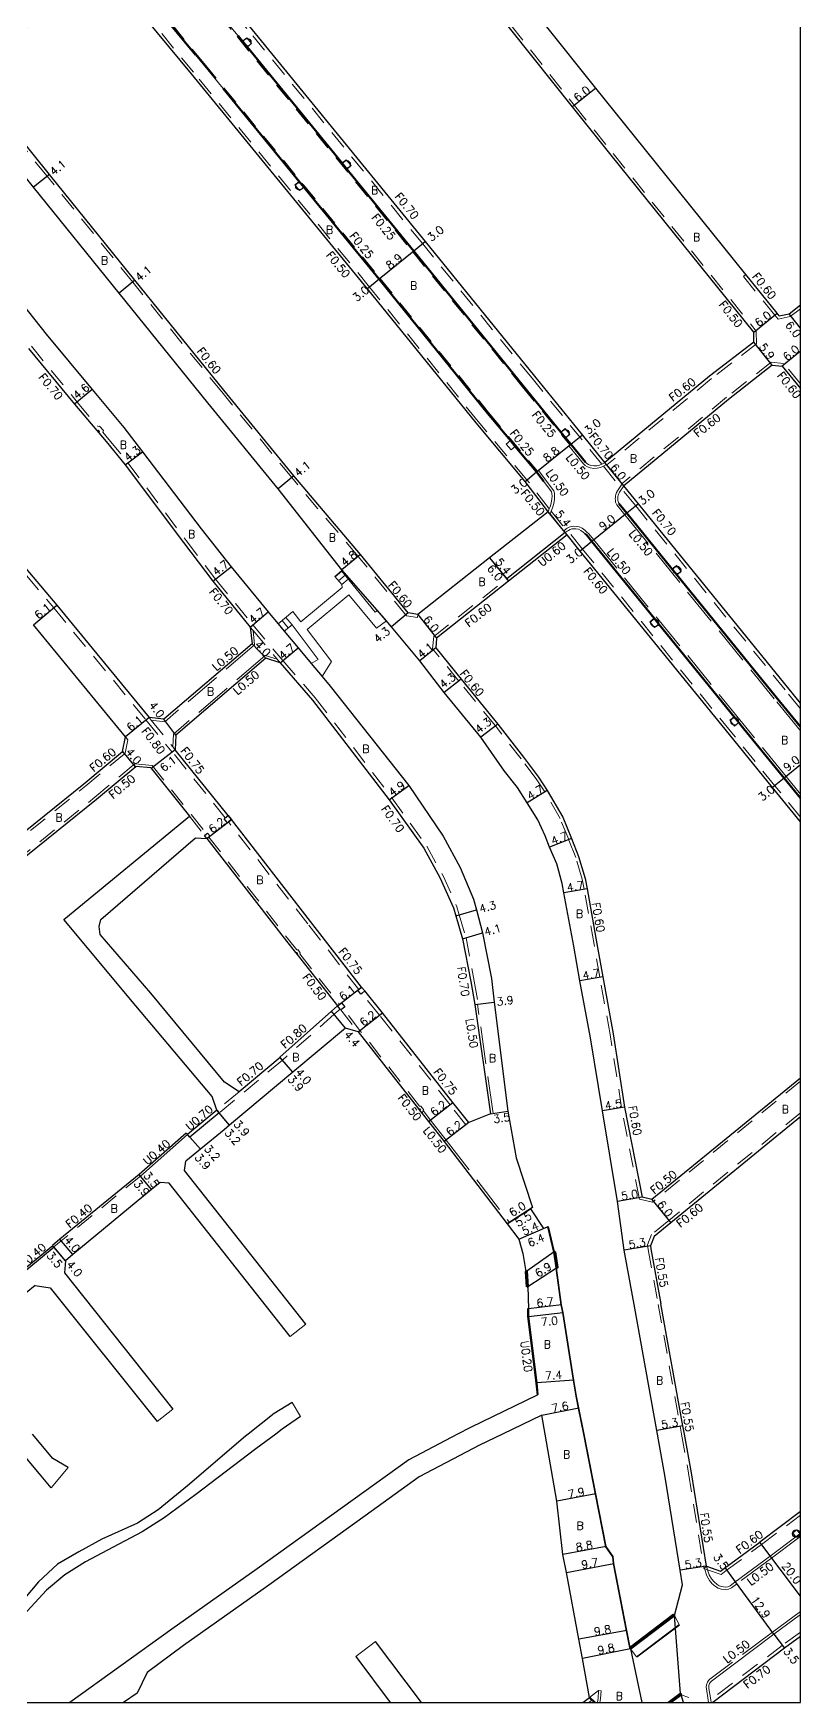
# Model space of a CAD drawing. Header units: metres. Extents: x -3200 to -2400, y -110400 to -109800.
# Drawn here: x -2553.4 to -2400, y -110400 to -110066.2 of the extents above; entities that cross this region are included whole.
import ezdxf

# ---------------------------------------------------------------- set-up
doc = ezdxf.new("R2010")
doc.units = ezdxf.units.M
doc.header["$LTSCALE"] = 2.5
doc.linetypes.add('22320', pattern=[2.5, 1.5, -1])
doc.linetypes.add('22330', pattern=[4, 3, -1])
doc.layers.get('0').update_dxf_attribs({"color": 150, "lineweight": 50})
for name, color, linetype, lineweight in [('2101000', 177, 'Continuous', 30), ('2102000', 191, 'Continuous', 30), ('2102001', 191, 'Continuous', 9), ('2203000', 5, 'Continuous', 50), ('2211000', 10, 'Continuous', 9), ('2211100', 8, 'Continuous', 15), ('2213000', 6, 'Continuous', 9), ('2227000', 3, 'Continuous', 50), ('2232000', 4, '22320', 9), ('2233000', 62, '22330', 9), ('2236000', 3, 'Continuous', 15), ('6132000', 1, '61320', 9), ('9201100', 215, 'Continuous', 30), ('9202200', 155, 'Continuous', 60), ('9203500', 155, 'Continuous', 30)]:
    doc.layers.add(name, color=color, linetype=linetype, lineweight=lineweight)
for name, color, linetype in [('2231000', 162, 'Continuous'), ('2235000', 7, 'Continuous'), ('2238000', 11, 'Continuous'), ('9201500', 222, 'Continuous'), ('9202100', 82, 'Continuous'), ('9301100', 77, 'Continuous'), ('999', 7, 'Continuous')]:
    doc.layers.add(name, color=color, linetype=linetype)
doc.styles.add('Dm_Anotation', font='txt.shx', dxfattribs={"bigfont": 'pscdm.shx'})
doc.linetypes.add('61320', pattern='A,0,[3,dmdr.shx,S=0.25,R=0,X=0,Y=0],1.5,[3,dmdr.shx,S=0.25,R=0,X=0,Y=0]', length=1.5)

# ---------------------------------------------------------------- blocks, each defined once
blk = doc.blocks.new('223800')
at = {"color": 0, "linetype": 'Continuous'}
blk.add_circle((0, 0), 0.75, dxfattribs=at)

msp = doc.modelspace()

# ---------------------------------------------------------------- linework, layer by layer
at = {"layer": '2101000'}
for points in [[(-2409.31, -110127.91), (-2409.35, -110125.91), (-2437.86, -110090.54), (-2445.58, -110080.88), (-2466.05, -110055.11), (-2473.44, -110046.29)], [(-2404.24, -110122.67), (-2404.68, -110122.14), (-2410.91, -110114.41), (-2433.21, -110086.74), (-2440.89, -110077.13), (-2461.61, -110051.22), (-2465.73, -110046.29)], [(-2450.43, -110161.82), (-2462.16, -110171.08), (-2476.5, -110182.39), (-2478.47, -110182.08), (-2487.98, -110170.41), (-2501.3, -110154.63), (-2515.3, -110137.49), (-2533.1, -110115.53), (-2550.21, -110094.37), (-2565.55, -110075.38), (-2565.3, -110073.4), (-2539.72, -110052.37)], [(-2521.78, -110074.25), (-2537.3, -110055.43), (-2539.72, -110052.37)], [(-2439.09, -110152), (-2443.61, -110146.44), (-2453.15, -110134.69), (-2475.01, -110107.82), (-2510.17, -110064.75)], [(-2603.86, -110070.29), (-2604.54, -110070.88), (-2623.03, -110086.75), (-2623.75, -110087.37), (-2624.04, -110090.16), (-2603.44, -110114.77), (-2582.1, -110140.43), (-2578.78, -110144.83), (-2572.39, -110152.32), (-2554.21, -110174.04), (-2548.72, -110180.55), (-2530.29, -110202.97)], [(-2450.43, -110161.82), (-2450.81, -110161.36), (-2455.09, -110155.77), (-2464.85, -110144.07), (-2486.57, -110117.23), (-2521.78, -110074.25)], [(-2433.11, -110321.09), (-2435.23, -110309.53), (-2436.61, -110299.78), (-2439.61, -110281.67), (-2442, -110267.06), (-2444.14, -110255.65), (-2445.31, -110248.7), (-2447.3, -110238.06), (-2447.67, -110236.16), (-2448.72, -110232.28), (-2450.16, -110228.89), (-2451.04, -110226.67), (-2452.53, -110223.48), (-2454.64, -110220.04), (-2456.62, -110216.96), (-2459.2, -110213.69), (-2463.93, -110206.93), (-2471.23, -110197.99), (-2476.14, -110191.65), (-2481.77, -110184.84), (-2482.54, -110183.96), (-2484.68, -110181.5), (-2491.7, -110173.45), (-2504.45, -110157.24), (-2518.52, -110140.03), (-2536.27, -110118.13), (-2553.4, -110096.94), (-2564.3, -110083.45)], [(-2562.05, -110112.28), (-2550.87, -110126.35), (-2541.66, -110137.41), (-2535.34, -110145), (-2531.63, -110149.86), (-2519.88, -110165.24), (-2513.84, -110172.82), (-2506.44, -110181.88), (-2506.24, -110182.11), (-2504.46, -110184.24), (-2503.23, -110185.72), (-2500.45, -110189.05), (-2497.83, -110192.18), (-2495.67, -110194.77), (-2494.07, -110196.69), (-2478.32, -110216.56), (-2471.48, -110226.73), (-2468.08, -110232.96), (-2465.42, -110239.34), (-2464.76, -110241.47), (-2463.62, -110246.07), (-2461.82, -110255.19), (-2461.24, -110259.89), (-2458.5, -110281.73), (-2456.83, -110291.03), (-2453.57, -110301), (-2453.99, -110301.27), (-2451.38, -110305.19), (-2450.6, -110304.86), (-2450.46, -110304.8), (-2449.27, -110309.88), (-2448.76, -110313.02)], [(-2404.24, -110122.67), (-2402.28, -110122.26), (-2400, -110120.47)], [(-2409.31, -110127.91), (-2418.16, -110134.73), (-2439.09, -110152)], [(-2554.37, -110129.19), (-2545.2, -110140.35), (-2540.75, -110145.59), (-2540.34, -110146.07), (-2538.86, -110147.81), (-2535.05, -110152.47), (-2523.43, -110168.01), (-2517.52, -110175.75), (-2510.04, -110184.89), (-2509.69, -110188.27), (-2527.31, -110203.31), (-2530.29, -110202.97)], [(-2405.67, -110132.55), (-2414.39, -110139.39), (-2435.31, -110156.66)], [(-2405.67, -110132.55), (-2403.68, -110132.74), (-2400, -110137.17)], [(-2400, -110200.11), (-2402.53, -110197.01), (-2432.4, -110160.23), (-2435.31, -110156.66)], [(-2447.03, -110166.01), (-2458.74, -110175.26), (-2458.36, -110175.72), (-2472.77, -110187.09), (-2472.94, -110189.08)], [(-2400, -110223.87), (-2405.59, -110217.01), (-2414.21, -110206.41), (-2444.05, -110169.69), (-2446.65, -110166.48), (-2447.03, -110166.01)], [(-2641.08, -110297.11), (-2628.54, -110286.79), (-2626.64, -110285.23), (-2621.7, -110281.18), (-2611.3, -110272.65), (-2605.56, -110267.83), (-2600.38, -110263.48), (-2596.45, -110260.19), (-2573.76, -110241.53), (-2559.22, -110229.07), (-2543.34, -110216.22), (-2535.61, -110209.79), (-2534.99, -110206.85), (-2553.42, -110184.44)], [(-2504.06, -110192.06), (-2506.91, -110191.15), (-2524.91, -110206.53), (-2525.05, -110209.42)], [(-2472.94, -110189.08), (-2467.84, -110195.35), (-2460.54, -110204.29), (-2455.4, -110210.92), (-2452.36, -110214.92), (-2450.65, -110217.56), (-2447.52, -110222.92), (-2445.79, -110227.17), (-2444.36, -110230.78), (-2443.05, -110235.16), (-2442.68, -110237.23), (-2440.69, -110248.24), (-2439.52, -110254.82), (-2437.47, -110266.27), (-2435.18, -110280.92), (-2431.68, -110298.94)], [(-2504.06, -110192.06), (-2497.57, -110199.52), (-2482.27, -110219.47), (-2475.31, -110229.1), (-2472.11, -110234.97), (-2469.36, -110241.07), (-2468.9, -110242.64), (-2467.56, -110247.22), (-2465.94, -110255.81), (-2465.11, -110260.38), (-2461.97, -110282.25)], [(-2466.32, -110284.01), (-2469.5, -110279.97), (-2483.62, -110262.03), (-2487.14, -110257.68), (-2487.77, -110256.91), (-2497.97, -110243.78), (-2513.82, -110223.4), (-2514.44, -110222.61), (-2525.05, -110209.42)], [(-2597.81, -110266.55), (-2593.86, -110263.24), (-2571.18, -110244.58), (-2556.66, -110232.15), (-2540.81, -110219.32), (-2532.93, -110212.76)], [(-2529.95, -110213.06), (-2532.93, -110212.76)], [(-2529.95, -110213.06), (-2522.19, -110222.75)], [(-2518.72, -110227.21), (-2502.78, -110247.7), (-2500.99, -110249.97), (-2500.69, -110250.36), (-2492.57, -110260.68)], [(-2492.57, -110260.68), (-2493.8, -110261.74), (-2504.14, -110270.9), (-2504.08, -110270.98), (-2512.29, -110277.84)], [(-2488.49, -110265.86), (-2490.98, -110265.11), (-2501.53, -110273.93), (-2514.17, -110284.5), (-2515.29, -110285.43), (-2520.02, -110289.33), (-2522.9, -110291.72)], [(-2488.49, -110265.86), (-2476.41, -110281.22), (-2476.04, -110281.69), (-2475.67, -110282.16), (-2474.37, -110283.81), (-2471.23, -110287.8), (-2458.63, -110304.22), (-2456.35, -110307.29), (-2455.52, -110310.21), (-2454.92, -110313.75), (-2454.72, -110313.74), (-2454.52, -110316.81), (-2454.42, -110321.22), (-2454.42, -110322.78), (-2452.7, -110336.07), (-2452.49, -110338.39)], [(-2400, -110275.09), (-2429.72, -110299.37), (-2431.68, -110298.94)], [(-2516.71, -110281.54), (-2516.25, -110282.07), (-2522.12, -110286.92), (-2522.58, -110286.39), (-2532.01, -110294.7), (-2532.27, -110294.39), (-2548.11, -110307.34), (-2549.59, -110308.56), (-2549.52, -110308.63), (-2549.33, -110308.86), (-2549.27, -110308.94), (-2557.07, -110315.38), (-2557.32, -110315.07), (-2557.38, -110314.99)], [(-2461.97, -110282.25), (-2466.32, -110284.01)], [(-2400, -110282.84), (-2425.93, -110304.02), (-2429.27, -110306.78), (-2430.01, -110308.63)], [(-2528.09, -110296), (-2529.78, -110297.4), (-2545.54, -110310.4), (-2547.01, -110311.62)], [(-2430.01, -110308.63), (-2429.9, -110309.26), (-2427.9, -110320.25)], [(-2443.27, -110346.29), (-2444.29, -110341.06), (-2444.76, -110338.71), (-2445.32, -110335.48), (-2447.47, -110321.97), (-2447.77, -110320.44), (-2448.76, -110313.02)], [(-2553.05, -110316.6), (-2554.84, -110318.08), (-2559.83, -110322.2), (-2566.36, -110327.59)], [(-2428.6, -110346.29), (-2428.73, -110345.56), (-2433.11, -110321.09)], [(-2423.21, -110346.29), (-2423.51, -110344.62), (-2427.9, -110320.25)], [(-2451.08, -110346.29), (-2451.75, -110342.52)], [(-2442.19, -110399), (-2443.61, -110391.16), (-2444.35, -110387.34), (-2446.82, -110373.98), (-2447.53, -110370.37), (-2448.7, -110359.7), (-2451.08, -110346.29)], [(-2434.01, -110389.22), (-2434.06, -110388.95), (-2434.71, -110385.59), (-2437.29, -110372.15), (-2437.47, -110370.79), (-2438.87, -110368.8), (-2440.93, -110358.26), (-2443.27, -110346.29)], [(-2425.22, -110382.6), (-2423.58, -110376.42), (-2424.04, -110373.54), (-2427.04, -110354.93), (-2428.6, -110346.29)], [(-2418.81, -110372.7), (-2421.82, -110354.03), (-2423.21, -110346.29)], [(-2400, -110361.77), (-2408.15, -110367.92)], [(-2418.81, -110372.7), (-2415.98, -110373.7), (-2415.18, -110373.09), (-2408.15, -110367.92)], [(-2400, -110386.75), (-2403.21, -110389.11), (-2417.54, -110400)], [(-2426.39, -110400), (-2423.96, -110398.18)], [(-2423.41, -110400), (-2423.88, -110398.43), (-2423.96, -110398.18)], [(-2443.49, -110400), (-2442.19, -110399)]]:
    msp.add_lwpolyline(points, dxfattribs=at)
at = {"layer": '2102000'}
for points in [[(-2516.71, -110281.54), (-2517.68, -110278.81), (-2532.96, -110260.68), (-2547.3, -110243.37), (-2522.19, -110222.75)], [(-2512.29, -110277.84), (-2515.19, -110275.91), (-2529.92, -110258.09), (-2540.07, -110246.41), (-2540.28, -110244.77), (-2539.9, -110243.4), (-2521.01, -110227.03), (-2518.72, -110227.21)], [(-2498.94, -110324.3), (-2523.19, -110293.59), (-2522.9, -110291.72)], [(-2502.08, -110326.78), (-2526.29, -110296.12), (-2528.09, -110296)], [(-2547.01, -110311.62), (-2547.22, -110314.06), (-2525.56, -110341.29)], [(-2553.05, -110316.6), (-2550.09, -110317.06), (-2528.68, -110343.79)], [(-2452.49, -110338.39), (-2452.68, -110338.48), (-2466.02, -110344.95), (-2468.56, -110346.29)], [(-2501.65, -110339.99), (-2505.27, -110342.19), (-2510.43, -110346.29)], [(-2499.97, -110342.75), (-2503.63, -110345.33), (-2504.94, -110346.29)], [(-2451.75, -110342.52), (-2459.57, -110346.29)], [(-2504.94, -110346.29), (-2508.93, -110349.22), (-2520.92, -110358.37), (-2527.27, -110363.07), (-2531.69, -110365.86), (-2538.57, -110369.5), (-2543.02, -110371.86), (-2547.1, -110374.44), (-2550.81, -110377.54), (-2556.18, -110383.39), (-2564.18, -110394.52), (-2567.88, -110400)], [(-2510.43, -110346.29), (-2510.99, -110346.73), (-2522.58, -110356.65), (-2528.44, -110361.44), (-2532.63, -110364.09), (-2539.75, -110367.3), (-2544.33, -110369.82), (-2548.59, -110372.34), (-2552.41, -110375.87), (-2557.68, -110382.08), (-2562.18, -110388.83)], [(-2549.88, -110357.03), (-2552.17, -110354.26), (-2557.95, -110347.35), (-2558.85, -110346.29)], [(-2546.48, -110352.97), (-2549.54, -110351.16), (-2553.62, -110346.29)], [(-2468.56, -110346.29), (-2478.35, -110351.44), (-2489.49, -110359.45), (-2508.64, -110373.26), (-2525.75, -110385.31), (-2546.14, -110400)], [(-2459.57, -110346.29), (-2464.22, -110348.52), (-2476.24, -110354.85), (-2487.09, -110362.65), (-2506.31, -110376.52), (-2523.41, -110388.56), (-2530.68, -110393.96), (-2532.66, -110398.08), (-2535.41, -110400)], [(-2434.01, -110389.22), (-2425.22, -110382.6)], [(-2475.8, -110400), (-2484.96, -110387.76)], [(-2488.96, -110390.75), (-2482.04, -110400)]]:
    msp.add_lwpolyline(points, dxfattribs=at)
at = {"layer": '2102001'}
for points in [[(-2502.08, -110326.78), (-2498.94, -110324.3)], [(-2528.68, -110343.79), (-2525.56, -110341.29)], [(-2499.97, -110342.75), (-2501.65, -110339.99)], [(-2549.88, -110357.03), (-2546.48, -110352.97)], [(-2488.96, -110390.75), (-2484.96, -110387.76)]]:
    msp.add_lwpolyline(points, dxfattribs=at)
at = {"layer": '2203000'}
for points in [[(-2448.76, -110313.02), (-2449.27, -110309.88), (-2449.07, -110309.85), (-2448.56, -110312.99)], [(-2454.72, -110316.83), (-2454.92, -110313.75), (-2454.72, -110313.74), (-2454.52, -110316.81)], [(-2434.01, -110389.22), (-2425.22, -110382.6), (-2425.37, -110382.4), (-2434.06, -110388.95)]]:
    msp.add_lwpolyline(points, close=True, dxfattribs=at)
msp.add_lwpolyline([(-2426.39, -110400), (-2423.96, -110398.18), (-2423.88, -110398.43), (-2425.97, -110400)], dxfattribs=at)
at = {"layer": '2211000'}
msp.add_lwpolyline([(-2501.51, -110181.8), (-2499.91, -110183.83), (-2491.64, -110176.96), (-2491.76, -110176.38), (-2493.1, -110174.78), (-2491.79, -110173.66), (-2485.03, -110181.92), (-2484.6, -110181.59), (-2482.82, -110183.63), (-2484.81, -110185.15), (-2490.35, -110178.46), (-2498.66, -110185.37), (-2493.8, -110191.77), (-2495.67, -110194.77), (-2497.83, -110192.18), (-2496.49, -110191.39), (-2501.69, -110184.44), (-2503.23, -110185.72), (-2504.46, -110184.24)], close=True, dxfattribs=at)
at = {"layer": '2211100'}
for points in [[(-2493.04, -110174.86), (-2491.72, -110173.75)], [(-2492.39, -110175.63), (-2491.09, -110174.52)], [(-2491.76, -110176.4), (-2490.46, -110175.29)], [(-2503.23, -110185.72), (-2504.46, -110184.24)], [(-2502.46, -110185.08), (-2503.69, -110183.6)], [(-2501.69, -110184.44), (-2502.92, -110182.97)]]:
    msp.add_lwpolyline(points, dxfattribs=at)
at = {"layer": '2213000'}
for points in [[(-2512.49, -110066.65), (-2527.85, -110048.19), (-2528.09, -110047.9), (-2529.21, -110046.51)], [(-2515.49, -110077.2), (-2519.46, -110072.35), (-2521.02, -110070.46)], [(-2439.09, -110152), (-2439.58, -110152.26), (-2439.73, -110152.32), (-2440.16, -110152.5), (-2440.7, -110152.64), (-2441.31, -110152.66), (-2441.93, -110152.56), (-2442.39, -110152.39), (-2442.74, -110152.18), (-2443.02, -110151.91)], [(-2450.43, -110161.82), (-2450.23, -110161.28), (-2450.07, -110160.87), (-2449.84, -110160.09), (-2449.71, -110159.26), (-2449.68, -110158.72), (-2449.72, -110158.2), (-2449.79, -110157.86), (-2451.35, -110155.77)], [(-2436.32, -110160.16), (-2436.41, -110159.97), (-2436.47, -110159.8), (-2436.52, -110159.49), (-2436.53, -110159.24), (-2436.52, -110158.98), (-2436.49, -110158.76), (-2436.43, -110158.5), (-2436.32, -110158.18), (-2436.17, -110157.9), (-2435.93, -110157.52), (-2435.73, -110157.24), (-2435.31, -110156.66)], [(-2443.05, -110166.26), (-2443.44, -110165.9), (-2443.93, -110165.58), (-2444.41, -110165.35), (-2444.91, -110165.26), (-2445.39, -110165.23), (-2445.72, -110165.27), (-2446.08, -110165.4), (-2446.41, -110165.56), (-2446.54, -110165.66), (-2446.63, -110165.72), (-2447.03, -110166.01)], [(-2400, -110366.15), (-2400.14, -110366.26), (-2400.94, -110366.86), (-2406.08, -110370.74), (-2413.09, -110375.9), (-2414.03, -110376.62), (-2414.52, -110376.85), (-2415.02, -110376.9), (-2415.71, -110376.8), (-2416.22, -110376.62), (-2416.67, -110376.36), (-2417.26, -110375.87), (-2417.76, -110375.27), (-2418.25, -110374.42), (-2418.57, -110373.46), (-2418.81, -110372.7)], [(-2425.22, -110382.6), (-2424.28, -110384.4), (-2432.8, -110390.82), (-2434.01, -110389.22)], [(-2400, -110382.41), (-2405.29, -110386.3), (-2417.27, -110395.29), (-2417.79, -110395.68), (-2417.99, -110395.88), (-2418.16, -110396.16), (-2418.3, -110396.58), (-2418.34, -110396.91), (-2418.31, -110397.21), (-2417.95, -110399.43), (-2417.86, -110400)], [(-2440.66, -110400), (-2440.62, -110399.9), (-2440.53, -110399.54), (-2440.48, -110399.15), (-2440.38, -110397.6), (-2442.19, -110399)]]:
    msp.add_lwpolyline(points, dxfattribs=at)
at = {"layer": '2227000'}
for points in [[(-2521.02, -110070.46), (-2528.17, -110061.79)], [(-2443.02, -110151.91), (-2445.94, -110148.33), (-2446.97, -110147.06), (-2447.91, -110145.89), (-2455.43, -110136.63), (-2477.34, -110109.72), (-2490.74, -110093.3), (-2491.69, -110092.14), (-2510.66, -110068.89), (-2511.61, -110067.73), (-2512.49, -110066.65)], [(-2451.35, -110155.77), (-2452.77, -110153.88), (-2457.03, -110148.76), (-2457.99, -110147.61), (-2462.56, -110142.13), (-2484.24, -110115.34), (-2499.32, -110096.93), (-2500.27, -110095.77), (-2515.49, -110077.2)], [(-2400, -110204.86), (-2404.83, -110198.94), (-2424.71, -110174.46), (-2425.66, -110173.29), (-2434.73, -110162.12), (-2436.32, -110160.16)], [(-2400, -110219.11), (-2403.26, -110215.11), (-2411.91, -110204.49), (-2412.32, -110203.99), (-2413.26, -110202.83), (-2428.32, -110184.29), (-2429.27, -110183.12), (-2441.72, -110167.79), (-2442.74, -110166.53), (-2443.05, -110166.26)]]:
    msp.add_lwpolyline(points, dxfattribs=at)
at = {"layer": '2231000'}
for points in [[(-2446.65, -110166.48), (-2458.36, -110175.72)], [(-2516.71, -110281.54), (-2522.58, -110286.39)], [(-2522.58, -110286.39), (-2522.84, -110286.09), (-2532.27, -110294.39)], [(-2549.52, -110308.63), (-2557.32, -110315.07)], [(-2454.42, -110321.22), (-2454.62, -110321.22), (-2454.62, -110322.8), (-2452.9, -110336.09), (-2452.68, -110338.48)]]:
    msp.add_lwpolyline(points, dxfattribs=at)
at = {"layer": '2232000'}
for points in [[(-2528.09, -110047.9), (-2528.28, -110048.06), (-2512.69, -110066.81), (-2477.53, -110109.88), (-2455.63, -110136.79), (-2446.13, -110148.48)], [(-2439.73, -110152.32), (-2453.69, -110135.13), (-2475.55, -110108.27), (-2510.71, -110065.19), (-2526.43, -110046.29)], [(-2472.78, -110046.29), (-2465.66, -110054.79), (-2445.19, -110080.57), (-2437.47, -110090.22), (-2408.85, -110125.73), (-2408.8, -110128.27), (-2417.79, -110135.2), (-2438.71, -110152.46)], [(-2476.5, -110182.39), (-2476.59, -110182.98), (-2478.79, -110182.63), (-2488.45, -110170.79), (-2501.76, -110155.01), (-2515.76, -110137.87), (-2533.56, -110115.91), (-2550.68, -110094.74), (-2566.18, -110075.56), (-2565.87, -110073.09), (-2540.1, -110051.91)], [(-2521.39, -110073.93), (-2536.92, -110055.11), (-2539.32, -110052.06)], [(-2519.26, -110072.19), (-2534.78, -110053.37)], [(-2450.23, -110161.28), (-2450.42, -110161.05), (-2454.7, -110155.45), (-2464.47, -110143.76), (-2486.18, -110116.91), (-2521.39, -110073.93)], [(-2519.26, -110072.19), (-2484.05, -110115.18), (-2462.37, -110141.97), (-2452.57, -110153.72), (-2452.77, -110153.88)], [(-2624.65, -110090.67), (-2604.05, -110115.29), (-2582.73, -110140.93), (-2579.41, -110145.33), (-2573, -110152.84), (-2554.82, -110174.56), (-2549.34, -110181.07), (-2530.91, -110203.47)], [(-2410.91, -110114.41), (-2411.38, -110114.78), (-2405.14, -110122.52), (-2404.47, -110123.33), (-2402.02, -110122.82), (-2400, -110121.24)], [(-2553.82, -110128.75), (-2544.66, -110139.91), (-2540.5, -110144.81), (-2540.17, -110144.73), (-2539.41, -110145.62), (-2539.53, -110145.94), (-2538.33, -110147.36), (-2534.5, -110152.04), (-2522.87, -110167.59), (-2516.97, -110175.32), (-2509.5, -110184.44), (-2503.52, -110191.61), (-2497.03, -110199.08), (-2481.71, -110219.05), (-2474.72, -110228.73), (-2471.48, -110234.66), (-2468.7, -110240.83), (-2468.23, -110242.44), (-2466.88, -110247.06), (-2465.25, -110255.69), (-2464.41, -110260.29), (-2464.61, -110260.31), (-2465.11, -110260.38)], [(-2400, -110136.23), (-2403.37, -110132.17), (-2405.85, -110131.93), (-2414.77, -110138.93), (-2435.68, -110156.19)], [(-2540.34, -110146.07), (-2540.21, -110145.76), (-2540.42, -110145.51), (-2540.75, -110145.59)], [(-2445.94, -110148.33), (-2446.13, -110148.48)], [(-2439.09, -110152), (-2439.58, -110152.26), (-2439.73, -110152.32)], [(-2439.4, -110152.73), (-2436.06, -110156.84)], [(-2439.09, -110152), (-2438.77, -110152.39), (-2438.71, -110152.46), (-2435.68, -110156.19), (-2435.63, -110156.25), (-2435.31, -110156.66)], [(-2435.73, -110157.24), (-2435.31, -110156.66)], [(-2400, -110201.22), (-2403.07, -110197.45), (-2432.95, -110160.67), (-2435.73, -110157.24)], [(-2450.43, -110161.82), (-2450.23, -110161.28)], [(-2450.07, -110162.27), (-2447.34, -110165.63)], [(-2449.86, -110161.73), (-2446.94, -110165.33)], [(-2446.54, -110165.66), (-2446.63, -110165.72), (-2447.03, -110166.01)], [(-2400, -110222.91), (-2405.12, -110216.63), (-2413.75, -110206.04), (-2443.58, -110169.31), (-2446.54, -110165.66)], [(-2400, -110275.74), (-2429.59, -110299.91), (-2432.22, -110299.34), (-2432.27, -110299.05), (-2435.77, -110281.03), (-2438.06, -110266.37), (-2440.11, -110254.93), (-2441.28, -110248.35), (-2443.27, -110237.34), (-2443.63, -110235.3), (-2444.93, -110230.97), (-2446.35, -110227.39), (-2448.06, -110223.19), (-2451.15, -110217.88), (-2452.85, -110215.27), (-2455.88, -110211.28), (-2461.01, -110204.66), (-2468.3, -110195.72), (-2473.56, -110189.27), (-2473.35, -110186.78), (-2458.74, -110175.26)], [(-2510.04, -110184.89), (-2509.47, -110185.57), (-2504.65, -110191.35), (-2504.06, -110192.06)], [(-2530.91, -110203.47), (-2525.68, -110209.92)], [(-2530.29, -110202.97), (-2529.84, -110203.52), (-2525.52, -110208.84), (-2525.05, -110209.42)], [(-2682.76, -110332.39), (-2682.26, -110331.98), (-2667.96, -110320.32), (-2662.38, -110315.59), (-2650.13, -110305.33), (-2643.97, -110300.27), (-2628.16, -110287.26), (-2626.26, -110285.69), (-2621.32, -110281.64), (-2610.92, -110273.11), (-2605.17, -110268.29), (-2599.99, -110263.94), (-2596.07, -110260.65), (-2573.38, -110241.99), (-2558.84, -110229.54), (-2542.96, -110216.68), (-2535.07, -110210.12), (-2534.51, -110207.45)], [(-2534.99, -110206.85), (-2534.51, -110207.45)], [(-2525.68, -110209.92), (-2525.64, -110209.88), (-2525.05, -110209.42)], [(-2515.03, -110223.07), (-2525.64, -110209.88)], [(-2598.13, -110266.16), (-2594.18, -110262.85), (-2571.5, -110244.2), (-2556.98, -110231.76), (-2541.13, -110218.94), (-2533.37, -110212.48), (-2533.09, -110212.24)], [(-2529.69, -110212.59), (-2533.09, -110212.24)], [(-2529.69, -110212.59), (-2521.79, -110222.44), (-2518.82, -110226.27)], [(-2522.19, -110222.75), (-2519.21, -110226.58)], [(-2488.36, -110257.38), (-2498.56, -110244.24), (-2514.42, -110223.86)], [(-2518.32, -110226.9), (-2502.39, -110247.39), (-2500.75, -110249.48), (-2500.49, -110249.48), (-2500.03, -110250.07), (-2500.11, -110250.28), (-2492.17, -110260.37)], [(-2500.99, -110249.97), (-2500.73, -110249.98), (-2500.6, -110250.15), (-2500.69, -110250.36)], [(-2466.92, -110284.47), (-2470.09, -110280.44), (-2484.2, -110262.5), (-2487.73, -110258.16)], [(-2492.07, -110261.31), (-2493.28, -110262.34), (-2503.62, -110271.51)], [(-2491.95, -110261.47), (-2488.49, -110265.86)], [(-2475.67, -110282.16), (-2475.48, -110281.6), (-2475.4, -110281.37), (-2475.91, -110280.72), (-2476.17, -110280.72), (-2488.1, -110265.55), (-2491.56, -110261.16)], [(-2503.62, -110271.51), (-2516.25, -110282.07)], [(-2504.08, -110270.98), (-2503.62, -110271.51)], [(-2512.29, -110277.84), (-2516.71, -110281.54)], [(-2476.41, -110281.22), (-2476.15, -110281.22), (-2475.96, -110281.47), (-2476.04, -110281.69)], [(-2466.92, -110284.47), (-2466.32, -110284.01)], [(-2400, -110282.06), (-2426.31, -110303.56), (-2429.77, -110306.41), (-2430.59, -110308.48), (-2430.44, -110309.35), (-2428.44, -110320.35), (-2424.05, -110344.72), (-2423.77, -110346.29)], [(-2532.01, -110294.7), (-2547.86, -110307.65), (-2549.33, -110308.86)], [(-2423.77, -110346.29), (-2422.36, -110354.12), (-2419.29, -110373.17)], [(-2418.81, -110372.7), (-2419.29, -110373.17), (-2415.88, -110374.37), (-2414.83, -110373.57), (-2407.79, -110368.4), (-2400, -110362.52)], [(-2400, -110385.88), (-2403.63, -110388.55), (-2417.95, -110399.43)], [(-2442.34, -110400), (-2441.76, -110399.55)], [(-2442.19, -110399), (-2441.76, -110399.55)], [(-2417.95, -110399.43), (-2417.86, -110400)]]:
    msp.add_lwpolyline(points, dxfattribs=at)
at = {"layer": '2233000'}
for points in [[(-2446.13, -110148.48), (-2446.32, -110148.64), (-2443.39, -110152.25), (-2443.05, -110152.58), (-2442.61, -110152.85), (-2442.05, -110153.05), (-2441.34, -110153.16), (-2440.63, -110153.14), (-2440, -110152.98), (-2439.4, -110152.73), (-2438.77, -110152.39)], [(-2450.07, -110162.27), (-2449.86, -110161.73), (-2449.6, -110161.03), (-2449.35, -110160.2), (-2449.21, -110159.31), (-2449.18, -110158.72), (-2449.22, -110158.13), (-2449.32, -110157.65), (-2452.38, -110153.56), (-2452.57, -110153.72)], [(-2400, -110205.66), (-2405.22, -110199.25), (-2435.12, -110162.43), (-2436.75, -110160.43), (-2436.87, -110160.16), (-2436.96, -110159.93), (-2437.02, -110159.54), (-2437.03, -110159.23), (-2437.01, -110158.93), (-2436.98, -110158.67), (-2436.91, -110158.37), (-2436.77, -110157.97), (-2436.6, -110157.65), (-2436.34, -110157.24), (-2436.06, -110156.84), (-2435.63, -110156.25)], [(-2450.43, -110161.82), (-2450.07, -110162.27)], [(-2400, -110218.32), (-2402.87, -110214.8), (-2411.52, -110204.18), (-2441.33, -110167.48), (-2442.38, -110166.19), (-2442.71, -110165.89), (-2443.13, -110165.51), (-2443.68, -110165.15), (-2444.26, -110164.88), (-2444.85, -110164.76), (-2445.4, -110164.73), (-2445.83, -110164.78), (-2446.28, -110164.94), (-2446.67, -110165.13), (-2446.84, -110165.26), (-2446.94, -110165.33), (-2447.34, -110165.63), (-2447.03, -110166.01)], [(-2509.47, -110185.57), (-2509.17, -110188.48), (-2527.15, -110203.84), (-2529.84, -110203.52)], [(-2504.65, -110191.35), (-2507.03, -110190.59), (-2525.4, -110206.29), (-2525.52, -110208.84)], [(-2461.97, -110282.25), (-2461.47, -110282.18), (-2464.61, -110260.31)], [(-2475.48, -110281.6), (-2473.98, -110283.5), (-2470.84, -110287.49), (-2458.21, -110303.95), (-2458.63, -110304.22)], [(-2400, -110366.78), (-2400.64, -110367.26), (-2405.78, -110371.14), (-2412.79, -110376.3), (-2413.77, -110377.04), (-2414.38, -110377.34), (-2415.03, -110377.41), (-2415.83, -110377.29), (-2416.43, -110377.08), (-2416.96, -110376.77), (-2417.62, -110376.23), (-2418.18, -110375.56), (-2418.71, -110374.62), (-2419.17, -110373.21)], [(-2400, -110381.78), (-2405.59, -110385.9), (-2417.57, -110394.89), (-2418.11, -110395.3), (-2418.38, -110395.56), (-2418.61, -110395.94), (-2418.79, -110396.47), (-2418.84, -110396.9), (-2418.81, -110397.27), (-2418.44, -110399.51), (-2418.36, -110400)], [(-2440.38, -110397.6), (-2439.88, -110397.63)], [(-2440.13, -110400), (-2440.03, -110399.63), (-2439.98, -110399.2), (-2439.88, -110397.63)]]:
    msp.add_lwpolyline(points, dxfattribs=at)
at = {"layer": '2235000'}
for points in [[(-2513.82, -110223.4), (-2514.42, -110223.86), (-2514.61, -110224.02), (-2515.23, -110223.23), (-2515.03, -110223.07), (-2514.44, -110222.61)], [(-2519.21, -110226.58), (-2518.82, -110226.27), (-2518.58, -110226.09), (-2518.09, -110226.72), (-2518.32, -110226.9), (-2518.72, -110227.21)], [(-2487.14, -110257.68), (-2487.73, -110258.16), (-2487.92, -110258.31), (-2488.55, -110257.54), (-2488.36, -110257.38), (-2487.77, -110256.91)], [(-2491.16, -110260.85), (-2491.56, -110261.16), (-2491.95, -110261.47), (-2492.07, -110261.31), (-2492.57, -110260.68), (-2492.17, -110260.37), (-2491.78, -110260.06)]]:
    msp.add_lwpolyline(points, close=True, dxfattribs=at)
at = {"layer": '2236000'}
for points in [[(-2511.61, -110067.73), (-2510.76, -110067.04), (-2509.81, -110068.2), (-2510.66, -110068.89)], [(-2491.69, -110092.14), (-2490.84, -110091.44), (-2489.89, -110092.6), (-2490.74, -110093.3)], [(-2499.32, -110096.93), (-2500.17, -110097.62), (-2501.12, -110096.46), (-2500.27, -110095.77)], [(-2457.03, -110148.76), (-2457.88, -110149.47), (-2458.84, -110148.31), (-2457.99, -110147.61)], [(-2447.91, -110145.89), (-2447.06, -110145.2), (-2446.11, -110146.36), (-2446.97, -110147.06)], [(-2425.66, -110173.29), (-2424.8, -110172.6), (-2423.86, -110173.76), (-2424.71, -110174.46)], [(-2428.32, -110184.29), (-2429.18, -110184.98), (-2430.12, -110183.82), (-2429.27, -110183.12)], [(-2412.32, -110203.99), (-2413.17, -110204.69), (-2414.12, -110203.52), (-2413.26, -110202.83)], [(-2400.94, -110366.86), (-2401.54, -110366.06), (-2400.74, -110365.46), (-2400.14, -110366.26)]]:
    msp.add_lwpolyline(points, close=True, dxfattribs=at)
at = {"layer": '6132000'}
for points in [[(-2449.4, -110309.98), (-2449.41, -110309.91), (-2450.6, -110304.86)], [(-2443.42, -110346.29), (-2444.43, -110341.09), (-2444.91, -110338.74), (-2445.47, -110335.5), (-2447.61, -110322), (-2447.92, -110320.46), (-2448.89, -110313.11)], [(-2434.15, -110389.25), (-2434.21, -110388.97), (-2434.85, -110385.62), (-2437.44, -110372.17), (-2437.62, -110370.84), (-2439.01, -110368.87), (-2441.08, -110358.29), (-2443.42, -110346.29)], [(-2424.2, -110384.53), (-2432.72, -110390.94)], [(-2423.88, -110398.43), (-2422.29, -110399.01)]]:
    msp.add_lwpolyline(points, dxfattribs=at)
at = {"layer": '9201100'}
for points in [[(-2440.89, -110077.13), (-2445.58, -110080.88)], [(-2550.21, -110094.37), (-2553.4, -110096.94)], [(-2475.01, -110107.82), (-2477.34, -110109.72)], [(-2477.34, -110109.72), (-2484.24, -110115.34)], [(-2533.1, -110115.53), (-2536.27, -110118.13)], [(-2484.24, -110115.34), (-2486.57, -110117.23)], [(-2409.35, -110125.91), (-2404.68, -110122.14)], [(-2400, -110125.15), (-2402.28, -110122.26)], [(-2405.67, -110132.55), (-2409.31, -110127.91)], [(-2400, -110129.69), (-2403.68, -110132.74)], [(-2541.66, -110137.41), (-2545.2, -110140.35)], [(-2445.94, -110148.33), (-2443.61, -110146.44)], [(-2535.05, -110152.47), (-2531.63, -110149.86)], [(-2452.77, -110153.88), (-2445.94, -110148.33)], [(-2501.3, -110154.63), (-2504.45, -110157.24)], [(-2455.09, -110155.77), (-2452.77, -110153.88)], [(-2435.31, -110156.66), (-2439.09, -110152)], [(-2432.4, -110160.23), (-2434.73, -110162.12)], [(-2447.03, -110166.01), (-2450.43, -110161.82)], [(-2434.73, -110162.12), (-2441.72, -110167.79)], [(-2441.72, -110167.79), (-2444.05, -110169.69)], [(-2487.98, -110170.41), (-2491.7, -110173.45)], [(-2462.16, -110171.08), (-2458.74, -110175.26)], [(-2462.16, -110171.08), (-2458.36, -110175.72)], [(-2517.52, -110175.75), (-2513.84, -110172.82)], [(-2553.42, -110184.44), (-2548.72, -110180.55)], [(-2510.04, -110184.89), (-2506.44, -110181.88)], [(-2478.47, -110182.08), (-2481.77, -110184.84)], [(-2476.5, -110182.39), (-2472.77, -110187.09)], [(-2506.91, -110191.15), (-2509.69, -110188.27)], [(-2504.06, -110192.06), (-2500.45, -110189.05)], [(-2472.94, -110189.08), (-2476.14, -110191.65)], [(-2467.84, -110195.35), (-2471.23, -110197.99)], [(-2530.29, -110202.97), (-2534.99, -110206.85)], [(-2524.91, -110206.53), (-2527.31, -110203.31)], [(-2460.54, -110204.29), (-2463.93, -110206.93)], [(-2535.61, -110209.79), (-2533.05, -110212.86)], [(-2525.05, -110209.42), (-2529.87, -110213.17)], [(-2400, -110212.46), (-2403.26, -110215.11)], [(-2482.27, -110219.47), (-2478.32, -110216.56)], [(-2450.65, -110217.56), (-2454.64, -110220.04)], [(-2403.26, -110215.11), (-2405.59, -110217.01)], [(-2518.72, -110227.21), (-2513.82, -110223.4)], [(-2445.79, -110227.17), (-2450.16, -110228.89)], [(-2442.68, -110237.23), (-2447.3, -110238.06)], [(-2468.9, -110242.64), (-2464.76, -110241.47)], [(-2467.56, -110247.22), (-2463.62, -110246.07)], [(-2439.52, -110254.82), (-2444.14, -110255.65)], [(-2492.57, -110260.68), (-2487.77, -110256.91)], [(-2465.11, -110260.38), (-2461.24, -110259.89)], [(-2490.98, -110265.11), (-2493.8, -110261.74)], [(-2488.49, -110265.86), (-2483.62, -110262.03)], [(-2501.53, -110273.93), (-2504.14, -110270.9)], [(-2501.53, -110273.93), (-2504.08, -110270.98)], [(-2514.17, -110284.5), (-2516.71, -110281.54)], [(-2474.37, -110283.81), (-2469.5, -110279.97)], [(-2435.18, -110280.92), (-2439.61, -110281.67)], [(-2514.17, -110284.5), (-2516.25, -110282.07)], [(-2466.32, -110284.01), (-2471.23, -110287.8)], [(-2461.97, -110282.25), (-2458.5, -110281.73)], [(-2520.02, -110289.33), (-2522.58, -110286.39)], [(-2520.02, -110289.33), (-2522.12, -110286.92)], [(-2529.78, -110297.4), (-2532.27, -110294.39)], [(-2529.78, -110297.4), (-2532.01, -110294.7)], [(-2453.57, -110301), (-2458.63, -110304.22)], [(-2458.63, -110304.22), (-2453.99, -110301.27)], [(-2431.68, -110298.94), (-2436.61, -110299.78)], [(-2429.72, -110299.37), (-2425.93, -110304.02)], [(-2456.35, -110307.29), (-2450.46, -110304.8)], [(-2545.54, -110310.4), (-2548.11, -110307.34)], [(-2456.35, -110307.29), (-2451.38, -110305.19)], [(-2547.01, -110311.62), (-2549.59, -110308.56)], [(-2547.01, -110311.62), (-2549.27, -110308.94)], [(-2430.01, -110308.63), (-2435.23, -110309.53)], [(-2454.52, -110316.81), (-2448.76, -110313.02)], [(-2447.77, -110320.44), (-2454.42, -110321.22)], [(-2454.42, -110322.78), (-2447.47, -110321.97)], [(-2445.32, -110335.48), (-2452.7, -110336.07)], [(-2451.75, -110342.52), (-2444.29, -110341.06)], [(-2423.51, -110344.62), (-2428.73, -110345.56)], [(-2440.93, -110358.26), (-2448.7, -110359.7)], [(-2400, -110378.73), (-2408.15, -110367.92)], [(-2438.87, -110368.8), (-2447.53, -110370.37)], [(-2446.82, -110373.98), (-2437.29, -110372.15)], [(-2418.81, -110372.7), (-2424.04, -110373.54)], [(-2413, -110375.83), (-2415.07, -110373.01)], [(-2405.29, -110386.3), (-2413, -110375.83)], [(-2434.71, -110385.59), (-2444.35, -110387.34)], [(-2405.29, -110386.3), (-2403.18, -110389.09)], [(-2434.01, -110389.22), (-2443.61, -110391.16)]]:
    msp.add_lwpolyline(points, dxfattribs=at)
at = {"layer": '9202200'}
msp.add_lwpolyline([(-2442.19, -110399), (-2441.13, -110400)], dxfattribs=at)
at = {"layer": '9301100'}
msp.add_lwpolyline([(-2454.52, -110316.81), (-2448.76, -110313.02), (-2449.27, -110309.88), (-2454.72, -110313.74)], close=True, dxfattribs=at)
for points in [[(-2426.39, -110400), (-2423.96, -110398.18), (-2425.22, -110382.6), (-2434.01, -110389.22)], [(-2434.01, -110389.22), (-2431.73, -110400)]]:
    msp.add_lwpolyline(points, dxfattribs=at)
at = {"layer": '999'}
msp.add_lwpolyline([(-3200, -110400), (-2400, -110400), (-2400, -109800), (-3200, -109800)], close=True, dxfattribs=at)

# ---------------------------------------------------------------- block references
at = {"layer": '2238000'}
for p in [(-2510.65, -110067.95), (-2490.78, -110092.37), (-2500.21, -110096.72), (-2447.02, -110146.14), (-2424.7, -110173.51), (-2429.14, -110184.07), (-2413.17, -110203.75), (-2400.85, -110366.19)]:
    msp.add_blockref('223800', p, dxfattribs=at)

# ---------------------------------------------------------------- texts
at = {"layer": '9201500', "style": 'Dm_Anotation'}
for s, rotation, p in [('6.0', 38.6464, (-2444.55, -110079.93)), ('4.1', 38.9373, (-2549.36, -110094.71)), ('3.0', 39.1363, (-2473.81, -110107.88)), ('8.9', 39.1354, (-2482.09, -110113.46)), ('4.1', 39.3928, (-2532.24, -110115.86)), ('3.0', 39.1356, (-2488.75, -110119.91)), ('6.0', 38.8773, (-2408.32, -110124.95)), ('6.0', 308.2805, (-2403.12, -110124.51)), ('5.9', 308.1244, (-2408.4, -110128.91)), ('6.0', 39.6884, (-2402.66, -110131.77)), ('4.6', 39.7789, (-2544.68, -110139.45)), ('3.0', 39.0854, (-2442.4, -110146.49)), ('4.3', 37.3738, (-2534.51, -110151.88)), ('8.8', 39.0863, (-2450.66, -110152.03)), ('4.1', 39.6151, (-2500.44, -110154.96)), ('6.0', 309.0853, (-2438.13, -110153.02)), ('3.0', 39.0889, (-2457.09, -110158.41)), ('3.0', 39.0852, (-2431.61, -110160.6)), ('5.4', 309.0886, (-2449.17, -110162.34)), ('9.0', 39.0863, (-2439.49, -110165.66)), ('4.8', 39.3226, (-2491.14, -110172.86)), ('5.4', 309.3028, (-2461.16, -110171.91)), ('3.0', 39.0862, (-2446.04, -110172.33)), ('4.7', 38.5744, (-2516.84, -110174.76)), ('6.0', 309.3028, (-2462.78, -110173.23)), ('6.1', 39.5678, (-2552.37, -110183.44)), ('4.7', 39.8575, (-2509.53, -110184.33)), ('6.0', 308.3858, (-2475.55, -110183.42)), ('4.0', 313.9476, (-2509.33, -110188.52)), ('4.3', 39.9389, (-2484.51, -110188.18)), ('4.7', 39.8668, (-2503.54, -110191.5)), ('4.1', 38.7686, (-2475.85, -110191.29)), ('4.3', 37.881, (-2471.45, -110197.29)), ('4.0', 306.7313, (-2530.4, -110200.51)), ('6.1', 39.5675, (-2533.94, -110205.85)), ('4.3', 37.9428, (-2464.32, -110206.28)), ('4.0', 309.7902, (-2535.08, -110209.92)), ('6.1', 37.8769, (-2527.33, -110213.92)), ('9.0', 39.1634, (-2402.62, -110213.87)), ('4.9', 36.4194, (-2481.64, -110218.88)), ('4.7', 31.8679, (-2454.05, -110219.56)), ('3.0', 39.1635, (-2407.61, -110219.81)), ('6.2', 37.8775, (-2517.6, -110226.21)), ('4.7', 21.5627, (-2449.5, -110228.52)), ('4.7', 10.2198, (-2446.58, -110237.83)), ('4.3', 15.8017, (-2464.01, -110242.09)), ('4.1', 16.2892, (-2462.97, -110246.71)), ('4.7', 10.1389, (-2443.42, -110255.42)), ('6.1', 38.1913, (-2491.49, -110259.7)), ('3.9', 7.1323, (-2460.69, -110260.63)), ('6.2', 38.1924, (-2487.37, -110264.86)), ('4.4', 309.9391, (-2491.39, -110266.44)), ('3.9', 310.8372, (-2502.68, -110275.38)), ('4.0', 310.8372, (-2501.14, -110274)), ('6.2', 38.1921, (-2473.26, -110282.8)), ('4.5', 9.5397, (-2438.99, -110281.46)), ('3.9', 310.6127, (-2513.47, -110284.34)), ('6.2', 37.6404, (-2470.11, -110286.8)), ('3.5', 8.4864, (-2461.33, -110284.13)), ('3.2', 310.6127, (-2515.28, -110286.07)), ('3.9', 311.0637, (-2521.26, -110291.03)), ('3.2', 311.0637, (-2519.38, -110289.29)), ('3.5', 309.5362, (-2531.51, -110294.62)), ('3.9', 309.5362, (-2533.46, -110296.26)), ('5.0', 9.5594, (-2435.74, -110299.53)), ('6.0', 32.4017, (-2457.62, -110302.91)), ('6.0', 309.219, (-2428.76, -110300.39)), ('5.5', 32.4017, (-2456.45, -110304.9)), ('5.4', 22.9559, (-2455.3, -110306.58)), ('4.0', 310.0949, (-2547.35, -110307.54)), ('6.4', 22.9559, (-2454.15, -110308.92)), ('5.3', 9.7483, (-2434.22, -110309.25)), ('3.5', 310.0949, (-2550.89, -110310.63)), ('4.0', 310.0949, (-2546.92, -110312.42)), ('6.9', 33.3358, (-2452.44, -110315.05)), ('6.7', 6.7197, (-2452.7, -110320.92)), ('7.0', 6.6495, (-2451.83, -110324.73)), ('7.4', 4.5944, (-2451.03, -110335.45)), ('7.6', 11.0507, (-2449.61, -110342)), ('5.3', 10.2008, (-2427.71, -110345.27)), ('7.9', 10.4991, (-2446.4, -110359.18)), ('8.8', 10.262, (-2444.79, -110369.78)), ('9.7', 10.9023, (-2443.65, -110373.27)), ('5.3', 9.1482, (-2423.02, -110373.28)), ('3.5', 306.349, (-2417.54, -110370.89)), ('20.0', 307.0045, (-2403.82, -110372.67)), ('12.9', 306.349, (-2410.02, -110379.45)), ('9.8', 10.3012, (-2441.12, -110386.65)), ('9.8', 11.4162, (-2440.4, -110390.41)), ('3.5', 307.2244, (-2403.49, -110389.74))]:
    msp.add_text(s, height=1.6, rotation=rotation, dxfattribs=at).set_placement(p)
at = {"layer": '9202100', "style": 'Dm_Anotation'}
for p in [(-2485.89, -110098.32), (-2494.92, -110106.25), (-2421.46, -110107.72), (-2539.92, -110112.37), (-2478.06, -110117.41), (-2536.16, -110149.24), (-2434.12, -110151.99), (-2522.49, -110167.12), (-2494.36, -110167.8), (-2464.43, -110176.65), (-2518.71, -110198.58), (-2403.86, -110208.31), (-2487.64, -110210.08), (-2549.01, -110223.78), (-2508.85, -110236.27), (-2444.9, -110243.04), (-2501.66, -110271.74), (-2462.32, -110271.92), (-2475.76, -110278.39), (-2403.72, -110282.13), (-2537.99, -110301.99), (-2451.35, -110329.15), (-2428.87, -110336.37), (-2447.49, -110351.17), (-2444.79, -110365.43), (-2436.96, -110399.48)]:
    msp.add_text('B', height=1.6, dxfattribs=at).set_placement(p)
at = {"layer": '9203500', "style": 'Dm_Anotation'}
for s, rotation, p in [('F0.70', 309.2938, (-2481.26, -110098.86)), ('F0.25', 309.2938, (-2485.88, -110103.03)), ('F0.25', 309.2938, (-2490.3, -110106.73)), ('F0.50', 309.2938, (-2494.98, -110110.56)), ('F0.60', 309.0594, (-2409.75, -110114.84)), ('F0.50', 308.2442, (-2416.42, -110120.44)), ('F0.60', 309.0232, (-2520.82, -110129.78)), ('F0.70', 309.3813, (-2552.48, -110135)), ('F0.60', 308.2442, (-2404.73, -110134.63)), ('F0.60', 38.1254, (-2425.51, -110139.89)), ('F0.25', 309.2938, (-2453.8, -110142.5)), ('F0.60', 38.1254, (-2420.53, -110147.05)), ('F0.25', 309.2938, (-2458.22, -110146.2)), ('F0.70', 309.2938, (-2442.37, -110146.87)), ('L0.50', 309.2938, (-2447, -110151.03)), ('L0.50', 305.3953, (-2450.99, -110154.06)), ('F0.50', 309.2938, (-2456.06, -110158.17)), ('F0.70', 309.2938, (-2429.77, -110162.1)), ('U0.60', 39.3101, (-2451.66, -110172.92)), ('L0.50', 309.2938, (-2434.4, -110166.26)), ('L0.50', 309.2938, (-2438.82, -110169.96)), ('F0.60', 309.2938, (-2443.49, -110173.8)), ('F0.70', 309.2768, (-2518.38, -110177.94)), ('F0.60', 309.1886, (-2482.59, -110176.55)), ('F0.60', 38.3986, (-2466.31, -110185.01)), ('L0.50', 40.5035, (-2516.8, -110193.76)), ('L0.50', 40.5035, (-2512.61, -110198.56)), ('F0.60', 309.1973, (-2468.22, -110194.26)), ('F0.80', 307.8777, (-2531.9, -110205.74)), ('F0.60', 39.7818, (-2541.35, -110213.99)), ('F0.75', 307.8777, (-2524.07, -110209.71)), ('F0.50', 39.7818, (-2537.5, -110219.33)), ('F0.70', 305.8268, (-2483.95, -110221.29)), ('F0.60', 280.2158, (-2441.74, -110240.12)), ('F0.75', 308.1935, (-2492.51, -110249.82)), ('F0.50', 308.1935, (-2499.67, -110254.99)), ('F0.70', 278.5512, (-2468.66, -110252.92)), ('F0.80', 41.5518, (-2503.07, -110269.32)), ('L0.50', 278.5512, (-2466.94, -110263.3)), ('F0.70', 39.8897, (-2511.88, -110276.79)), ('F0.75', 308.1935, (-2473.49, -110273.93)), ('U0.70', 41.0642, (-2522.1, -110285.7)), ('F0.50', 308.1935, (-2480.65, -110279.09)), ('F0.60', 280.5415, (-2434.42, -110280.78)), ('L0.50', 308.1935, (-2475.59, -110285.61)), ('U0.40', 41.3546, (-2530.61, -110292.6)), ('F0.50', 39.2464, (-2429.2, -110298.43)), ('F0.40', 39.5362, (-2546.14, -110305.2)), ('F0.60', 39.2457, (-2423.97, -110305.08)), ('U0.40', 40.094, (-2555.52, -110313.25)), ('F0.55', 280.266, (-2429.09, -110311.12)), ('U0.20', 277.3699, (-2456, -110327.74)), ('F0.55', 280.2023, (-2423.95, -110340.02)), ('F0.55', 279.1498, (-2420.1, -110362.17)), ('F0.60', 37.0174, (-2412.12, -110370.31)), ('L0.50', 37.0174, (-2409.94, -110376.69)), ('L0.50', 37.0174, (-2414.7, -110392.21)), ('F0.70', 37.0174, (-2410.62, -110397.28))]:
    msp.add_text(s, height=1.6, rotation=rotation, dxfattribs=at).set_placement(p)

doc.saveas('drawing.dxf')
